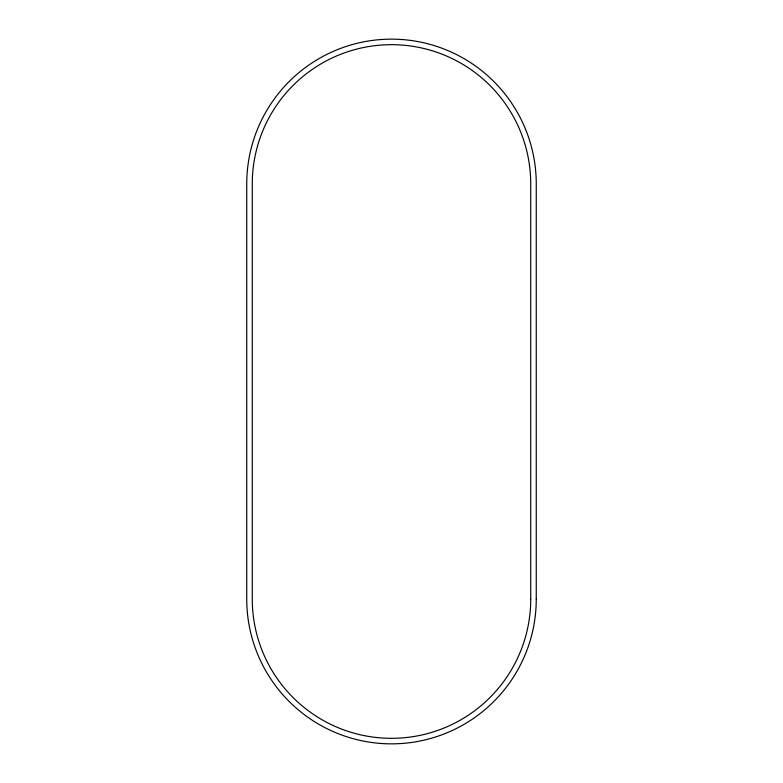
<?xml version="1.0" encoding="UTF-8"?>
<svg xmlns="http://www.w3.org/2000/svg" width="783" height="783" viewBox="0 0 783 783"><rect width="100%" height="100%" fill="white"/><g stroke="black" fill="none" stroke-linecap="round" stroke-linejoin="round"><path stroke-width="1.17" d="M536.257 599.093L536.257 183.907A144.757 144.757 0 0 0 391.5 39.15A144.757 144.757 0 0 0 246.743 183.907L246.743 599.093A144.757 144.757 0 0 0 391.5 743.85A144.757 144.757 0 0 0 536.257 599.093M530.727 599.083L530.727 183.917A139.227 139.227 0 0 0 391.5 44.68A139.227 139.227 0 0 0 252.273 183.917L252.273 599.083A139.227 139.227 0 0 0 391.5 738.32A139.227 139.227 0 0 0 530.727 599.083"/></g></svg>
